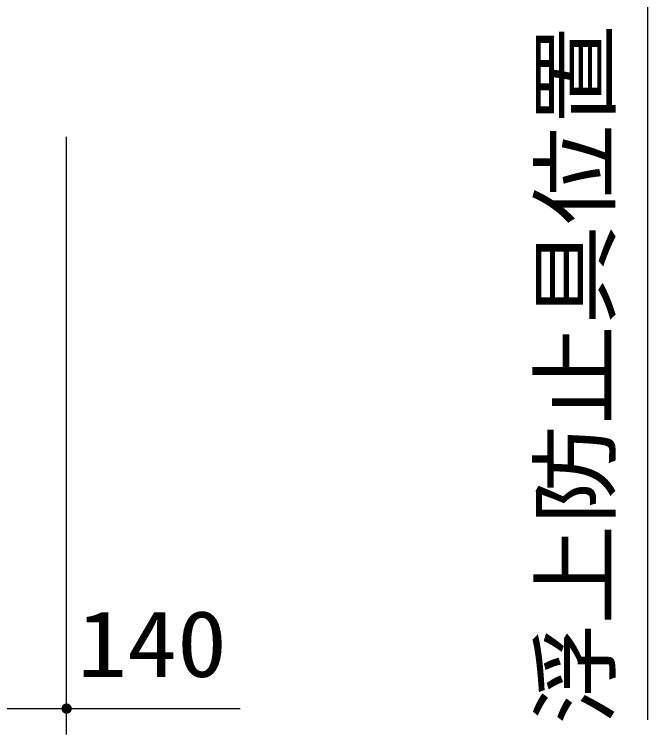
# Model space of a CAD drawing. Units: millimetres, scale not verified. Extents: x -14850 to 14850, y -10500 to 10500.
# Drawn here: x -4576 to -3358, y -1882 to -495 of the extents above; entities that cross this region are included whole.
import ezdxf
from ezdxf.enums import TextEntityAlignment as Align

# ---------------------------------------------------------------- set-up
doc = ezdxf.new("R2010")
doc.units = ezdxf.units.MM
doc.header["$LTSCALE"] = 50
doc.layers.add('0-0_製作', color=5, linetype='Continuous', lineweight=25)
doc.styles.add('ＭＳ ゴシック', font='')
doc.styles.get('ＭＳ ゴシック').set_extended_font_data('MS Gothic')

msp = doc.modelspace()

# ---------------------------------------------------------------- linework, layer by layer
at = {"layer": '0-0_製作', "color": 2}
for p, q in [((-3357.51, -470.18), (-3357.51, -1853.27)), ((-4475.41, -1881.57), (-4475.41, -730.93)), ((-4615.41, -1831.57), (-4475.41, -1831.57)), ((-4475.41, -1831.57), (-4141.33, -1831.57))]:
    msp.add_line(p, q, dxfattribs=at)
at = {"layer": '0-0_製作'}
for points in [[(-4485.23, -1829.69), (-4475.41, -1831.57), (-4485.39, -1830.94)], [(-4484.92, -1828.48), (-4475.41, -1831.57), (-4485.23, -1829.69)], [(-4484.46, -1827.31), (-4475.41, -1831.57), (-4484.92, -1828.48)], [(-4483.85, -1826.21), (-4475.41, -1831.57), (-4484.46, -1827.31)], [(-4483.11, -1825.19), (-4475.41, -1831.57), (-4483.85, -1826.21)], [(-4482.25, -1824.28), (-4475.41, -1831.57), (-4483.11, -1825.19)], [(-4481.29, -1823.48), (-4475.41, -1831.57), (-4482.25, -1824.28)], [(-4480.23, -1822.8), (-4475.41, -1831.57), (-4481.29, -1823.48)], [(-4479.09, -1822.27), (-4475.41, -1831.57), (-4480.23, -1822.8)], [(-4479.09, -1822.27), (-4475.41, -1821.57), (-4475.41, -1831.57)], [(-4477.9, -1821.88), (-4475.41, -1821.57), (-4479.09, -1822.27)], [(-4476.66, -1821.64), (-4475.41, -1821.57), (-4477.9, -1821.88)], [(-4475.41, -1821.57), (-4465.41, -1831.57), (-4475.41, -1831.57)], [(-4474.78, -1821.59), (-4465.41, -1831.57), (-4475.41, -1821.57)], [(-4473.54, -1821.74), (-4465.41, -1831.57), (-4474.78, -1821.59)], [(-4472.32, -1822.05), (-4465.41, -1831.57), (-4473.54, -1821.74)], [(-4471.15, -1822.52), (-4465.41, -1831.57), (-4472.32, -1822.05)], [(-4470.05, -1823.12), (-4465.41, -1831.57), (-4471.15, -1822.52)], [(-4469.04, -1823.86), (-4465.41, -1831.57), (-4470.05, -1823.12)], [(-4468.12, -1824.72), (-4465.41, -1831.57), (-4469.04, -1823.86)], [(-4468.12, -1824.72), (-4465.49, -1830.31), (-4465.41, -1831.57)], [(-4467.32, -1825.69), (-4465.49, -1830.31), (-4468.12, -1824.72)], [(-4467.32, -1825.69), (-4465.72, -1829.08), (-4465.49, -1830.31)], [(-4466.65, -1826.75), (-4465.72, -1829.08), (-4467.32, -1825.69)], [(-4466.65, -1826.75), (-4466.11, -1827.88), (-4465.72, -1829.08)], [(-4485.39, -1830.94), (-4475.41, -1831.57), (-4485.41, -1831.57)], [(-4485.41, -1831.57), (-4482.7, -1838.41), (-4485.33, -1832.82)], [(-4485.41, -1831.57), (-4481.78, -1839.27), (-4482.7, -1838.41)], [(-4475.41, -1831.57), (-4481.78, -1839.27), (-4485.41, -1831.57)], [(-4485.33, -1832.82), (-4483.5, -1837.44), (-4485.1, -1834.05)], [(-4485.33, -1832.82), (-4482.7, -1838.41), (-4483.5, -1837.44)], [(-4485.1, -1834.05), (-4484.17, -1836.38), (-4484.71, -1835.25)], [(-4485.1, -1834.05), (-4483.5, -1837.44), (-4484.17, -1836.38)], [(-4475.41, -1831.57), (-4480.77, -1840.01), (-4481.78, -1839.27)], [(-4475.41, -1831.57), (-4479.67, -1840.61), (-4480.77, -1840.01)], [(-4475.41, -1831.57), (-4478.5, -1841.08), (-4479.67, -1840.61)], [(-4475.41, -1831.57), (-4477.28, -1841.39), (-4478.5, -1841.08)], [(-4475.41, -1831.57), (-4476.04, -1841.55), (-4477.28, -1841.39)], [(-4475.41, -1831.57), (-4475.41, -1841.57), (-4476.04, -1841.55)], [(-4475.41, -1831.57), (-4474.16, -1841.49), (-4475.41, -1841.57)], [(-4475.41, -1831.57), (-4472.92, -1841.25), (-4474.16, -1841.49)], [(-4475.41, -1831.57), (-4471.73, -1840.86), (-4472.92, -1841.25)], [(-4475.41, -1831.57), (-4470.59, -1840.33), (-4471.73, -1840.86)], [(-4465.41, -1831.57), (-4470.59, -1840.33), (-4475.41, -1831.57)], [(-4465.41, -1831.57), (-4469.53, -1839.66), (-4470.59, -1840.33)], [(-4465.41, -1831.57), (-4468.56, -1838.86), (-4469.53, -1839.66)], [(-4465.41, -1831.57), (-4467.7, -1837.94), (-4468.56, -1838.86)], [(-4465.41, -1831.57), (-4466.97, -1836.92), (-4467.7, -1837.94)], [(-4465.41, -1831.57), (-4466.36, -1835.82), (-4466.97, -1836.92)], [(-4465.41, -1831.57), (-4465.9, -1834.66), (-4466.36, -1835.82)], [(-4465.41, -1831.57), (-4465.59, -1833.44), (-4465.9, -1834.66)], [(-4465.41, -1831.57), (-4465.43, -1832.19), (-4465.59, -1833.44)]]:
    msp.add_solid(points, dxfattribs=at)

# ---------------------------------------------------------------- texts
at = {"layer": '0-0_製作', "color": 4, "style": 'ＭＳ ゴシック', "width": 1.1}
msp.add_text('浮上防止具位置', height=128.3, rotation=90, dxfattribs=at).set_placement((-3394.32, -1862.63), align=Align.BOTTOM_LEFT)
msp.add_text('140', height=128.4, dxfattribs=at).set_placement((-4455.08, -1809.19), align=Align.BOTTOM_LEFT)

doc.saveas('drawing.dxf')
